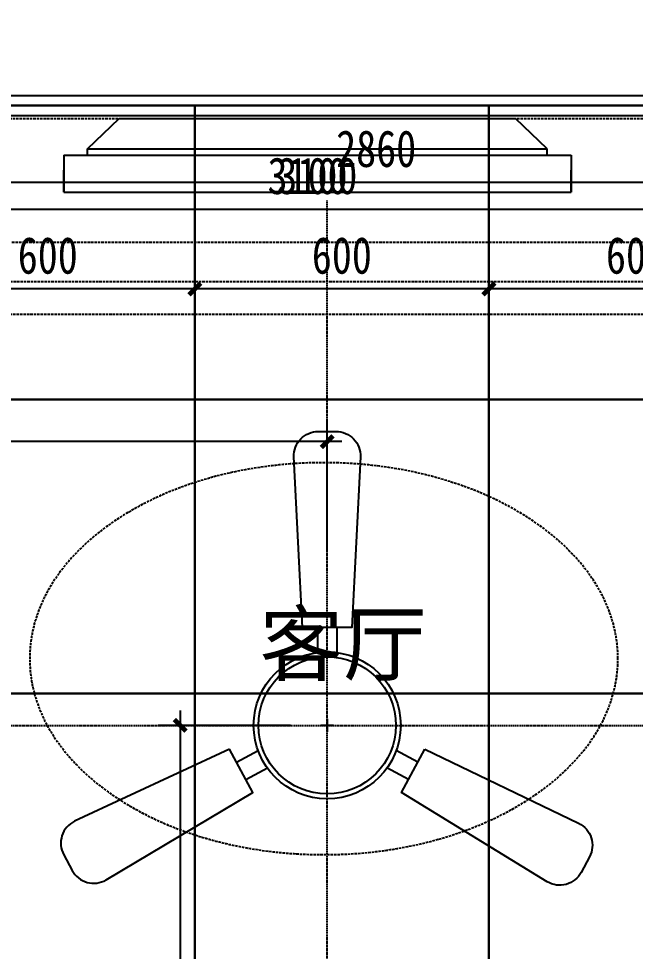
# Model space of a CAD drawing. Extents: x 3479 to 4537415, y 306 to 366510.
# Drawn here: x 4392544 to 4393802, y 275217 to 277121 of the extents above; entities that cross this region are included whole.
import ezdxf

# ---------------------------------------------------------------- set-up
doc = ezdxf.new("R2010")
doc.units = 0
doc.header["$LTSCALE"] = 10
doc.header["$MEASUREMENT"] = 0
doc.header["$PDMODE"] = 35
doc.linetypes.add('1', pattern=[0.375, 0.25, -0.125])
doc.linetypes.add('DASH', pattern=[0.35, 0.25, -0.1])
doc.layers.get('Defpoints').update_dxf_attribs({"color": 49, "linetype": 'DASH'})
for name, color, linetype in [('C-DIM', 3, 'Continuous'), ('C-LIGHT', 3, 'Continuous'), ('C-LIGHT-DIM', 3, 'Continuous'), ('C-LINE', 134, 'Continuous'), ('P-FLOOR', 117, 'Continuous'), ('P-FURNITURE', 8, 'Continuous'), ('P-NEWWALL', 3, 'Continuous'), ('P-TEXT', 15, 'Continuous'), ('P-WALL', 5, 'Continuous'), ('P-WALL FIN', 4, 'Continuous'), ('P-WALL-DIM', 3, 'Continuous')]:
    doc.layers.add(name, color=color, linetype=linetype)
doc.styles.add('-宋体', font='simkai.ttf', dxfattribs={"width": 0.8})
doc.styles.add('WRYH', font='')
doc.styles.get('WRYH').set_extended_font_data('Microsoft YaHei')
doc.dimstyles.new('DIM-030', dxfattribs={"dimscale": 30, "dimtxt": 2.5, "dimasz": 0.8, "dimexe": 1.5, "dimexo": 2.5, "dimgap": 1, "dimtad": 1, "dimdec": 0, "dimzin": 12, "dimdsep": 46, "dimtxsty": '-宋体', "dimblk": 'ARCHTICK', "dimcen": 0, "dimdle": 1, "dimclrd": 256, "dimclre": 256, "dimclrt": 9, "dimadec": 0, "dimazin": 0, "dimtfac": 1, "dimtdec": 0, "dimtmove": 2, "dimatfit": 3, "dimldrblk": 'DOT', "dimfxl": 1, "dimtolj": 1, "dimtzin": 12, "dimarcsym": 0})

# ---------------------------------------------------------------- blocks, each defined once
blk = doc.blocks.new('A$C282A6FD9')
at = {"layer": 'P-FURNITURE'}
for p, q in [((75, 1035), (75, 0)), ((75, 1035), (150, 1035)), ((150, 1035), (105, 1035)), ((150, 1035), (150, 0)), ((61.9, 986.5), (0, 921.7)), ((61.9, 986.5), (61.9, 48.5)), ((75, 986.5), (61.9, 986.5)), ((0, 921.7), (0, 113.3)), ((61.9, 48.5), (0, 113.3)), ((75, 48.5), (61.9, 48.5)), ((75, 0), (150, 0)), ((150, 0), (105, 0))]:
    blk.add_line(p, q, dxfattribs=at)
blk = doc.blocks.new('_ArchTick')
at = {"color": 0, "linetype": 'ByBlock', "const_width": 0.4}
blk.add_lwpolyline([(-0.5, -0.5), (0.5, 0.5)], dxfattribs=at)
blk = doc.blocks.new('*D124')
at = {"layer": 'Defpoints', "color": 0, "ltscale": 2, "transparency": 16777216}
for p in [(4391603.5, 276943.2), (4394703.5, 276943.2), (4394703.5, 276731.6)]:
    blk.add_point(p, dxfattribs=at)
at = {"layer": 'P-WALL-DIM', "lineweight": -2, "ltscale": 2, "transparency": 16777216}
for p, q in [((4391603.5, 276868.2), (4391603.5, 276686.6)), ((4394703.5, 276868.2), (4394703.5, 276686.6)), ((4391573.5, 276731.6), (4394733.5, 276731.6))]:
    blk.add_line(p, q, dxfattribs=at)
at = {"layer": 'P-WALL-DIM', "lineweight": -2, "ltscale": 2, "transparency": 16777216, "xscale": 24, "yscale": 24, "zscale": 24, "rotation": 180}
blk.add_blockref('_ArchTick', (4391603.5, 276731.6), dxfattribs=at)
at = {"layer": 'P-WALL-DIM', "lineweight": -2, "ltscale": 2, "transparency": 16777216, "xscale": 24, "yscale": 24, "zscale": 24}
blk.add_blockref('_ArchTick', (4394703.5, 276731.6), dxfattribs=at)
at = {"layer": 'P-WALL-DIM', "color": 9, "ltscale": 2, "transparency": 16777216, "insert": (4393153.5, 276799.5), "char_height": 75, "attachment_point": 5, "style": '-宋体'}
blk.add_mtext('\\A1;3100', dxfattribs=at)
blk = doc.blocks.new('_Dot')
at = {"color": 0, "linetype": 'ByBlock', "lineweight": -2}
blk.add_line((-0.5, 0), (-1, 0), dxfattribs=at)
at = {"color": 0, "linetype": 'ByBlock', "const_width": 0.5}
blk.add_lwpolyline([(-0.25, 0, 1), (0.25, 0, 1)], format="xyb", close=True, dxfattribs=at)
blk = doc.blocks.new('*D163')
at = {"layer": 'C-DIM', "lineweight": -2, "transparency": 16777216}
for p, q in [((4391843.5, 276736.6), (4391843.5, 276831.9)), ((4394703.5, 276732.1), (4394703.5, 276831.9)), ((4391813.5, 276786.9), (4394733.5, 276786.9))]:
    blk.add_line(p, q, dxfattribs=at)
at = {"layer": 'Defpoints', "color": 0, "transparency": 16777216}
for p in [(4394703.5, 276786.9), (4391843.5, 276661.6), (4394703.5, 276657.1)]:
    blk.add_point(p, dxfattribs=at)
at = {"layer": 'C-DIM', "lineweight": -2, "transparency": 16777216, "xscale": 24, "yscale": 24, "zscale": 24, "rotation": 180}
blk.add_blockref('_ArchTick', (4391843.5, 276786.9), dxfattribs=at)
at = {"layer": 'C-DIM', "lineweight": -2, "transparency": 16777216, "xscale": 24, "yscale": 24, "zscale": 24}
blk.add_blockref('_ArchTick', (4394703.5, 276786.9), dxfattribs=at)
at = {"layer": 'C-DIM', "color": 9, "transparency": 16777216, "insert": (4393273.5, 276854.8), "char_height": 75, "attachment_point": 5, "style": '-宋体'}
blk.add_mtext('\\A1;2860', dxfattribs=at)
blk = doc.blocks.new('*D175')
at = {"layer": 'C-LIGHT-DIM', "lineweight": -2, "transparency": 16777216}
for p, q in [((4392873.5, 275708.2), (4392873.5, 274033.2)), ((4393098.5, 275678.2), (4392828.5, 275678.2)), ((4393098.5, 274063.2), (4392828.5, 274063.2))]:
    blk.add_line(p, q, dxfattribs=at)
at = {"layer": 'Defpoints', "color": 0, "transparency": 16777216}
for p in [(4393173.5, 275678.2), (4392873.5, 274063.2), (4393173.5, 274063.2)]:
    blk.add_point(p, dxfattribs=at)
at = {"layer": 'C-LIGHT-DIM', "lineweight": -2, "transparency": 16777216, "xscale": 24, "yscale": 24, "zscale": 24}
for p, rotation in [((4392873.5, 275678.2), 90), ((4392873.5, 274063.2), 270)]:
    blk.add_blockref('_ArchTick', p, dxfattribs=dict(at, rotation=rotation))
at = {"layer": 'C-LIGHT-DIM', "color": 9, "transparency": 16777216, "insert": (4392806, 274870.7), "char_height": 75, "attachment_point": 5, "rotation": 90, "style": '-宋体'}
blk.add_mtext('\\A1;1615', dxfattribs=at)
blk = doc.blocks.new('*D176')
at = {"layer": 'C-LIGHT-DIM', "lineweight": -2, "transparency": 16777216}
for p, q in [((4391583.5, 276085.3), (4391583.5, 276302.4)), ((4393173.5, 276034.2), (4393173.5, 276302.4)), ((4393203.5, 276257.4), (4391553.5, 276257.4))]:
    blk.add_line(p, q, dxfattribs=at)
at = {"layer": 'Defpoints', "color": 0, "transparency": 16777216}
for p in [(4391583.5, 276257.4), (4391583.5, 276010.3), (4393173.5, 275959.2)]:
    blk.add_point(p, dxfattribs=at)
at = {"layer": 'C-LIGHT-DIM', "lineweight": -2, "transparency": 16777216, "xscale": 24, "yscale": 24, "zscale": 24, "rotation": 180}
blk.add_blockref('_ArchTick', (4391583.5, 276257.4), dxfattribs=at)
at = {"layer": 'C-LIGHT-DIM', "lineweight": -2, "transparency": 16777216, "xscale": 24, "yscale": 24, "zscale": 24}
blk.add_blockref('_ArchTick', (4393173.5, 276257.4), dxfattribs=at)
at = {"layer": 'C-LIGHT-DIM', "color": 9, "transparency": 16777216, "insert": (4392378.5, 276325.3), "char_height": 75, "attachment_point": 5, "style": '-宋体'}
blk.add_mtext('\\A1;1590', dxfattribs=at)
blk = doc.blocks.new('*D258')
at = {"layer": 'Defpoints', "color": 0, "transparency": 16777216}
for p in [(4393503.5, 276569), (4393503.5, 276343.2), (4394103.5, 276343.2)]:
    blk.add_point(p, dxfattribs=at)
at = {"layer": 'P-FLOOR', "lineweight": -2, "transparency": 16777216}
for p, q in [((4393503.5, 276418.2), (4393503.5, 276614)), ((4394103.5, 276418.2), (4394103.5, 276614)), ((4394133.5, 276569), (4393473.5, 276569))]:
    blk.add_line(p, q, dxfattribs=at)
at = {"layer": 'P-FLOOR', "lineweight": -2, "transparency": 16777216, "xscale": 24, "yscale": 24, "zscale": 24, "rotation": 180}
blk.add_blockref('_ArchTick', (4393503.5, 276569), dxfattribs=at)
at = {"layer": 'P-FLOOR', "lineweight": -2, "transparency": 16777216, "xscale": 24, "yscale": 24, "zscale": 24}
blk.add_blockref('_ArchTick', (4394103.5, 276569), dxfattribs=at)
at = {"layer": 'P-FLOOR', "color": 9, "transparency": 16777216, "insert": (4393803.5, 276637), "char_height": 75, "attachment_point": 5, "style": '-宋体'}
blk.add_mtext('\\A1;600', dxfattribs=at)
blk = doc.blocks.new('*D259')
at = {"layer": 'Defpoints', "color": 0, "transparency": 16777216}
for p in [(4392903.5, 276569), (4392903.5, 276343.2), (4393503.5, 276343.2)]:
    blk.add_point(p, dxfattribs=at)
at = {"layer": 'P-FLOOR', "lineweight": -2, "transparency": 16777216}
for p, q in [((4392903.5, 276418.2), (4392903.5, 276614)), ((4393503.5, 276418.2), (4393503.5, 276614)), ((4393533.5, 276569), (4392873.5, 276569))]:
    blk.add_line(p, q, dxfattribs=at)
at = {"layer": 'P-FLOOR', "lineweight": -2, "transparency": 16777216, "xscale": 24, "yscale": 24, "zscale": 24, "rotation": 180}
blk.add_blockref('_ArchTick', (4392903.5, 276569), dxfattribs=at)
at = {"layer": 'P-FLOOR', "lineweight": -2, "transparency": 16777216, "xscale": 24, "yscale": 24, "zscale": 24}
blk.add_blockref('_ArchTick', (4393503.5, 276569), dxfattribs=at)
at = {"layer": 'P-FLOOR', "color": 9, "transparency": 16777216, "insert": (4393203.5, 276637), "char_height": 75, "attachment_point": 5, "style": '-宋体'}
blk.add_mtext('\\A1;600', dxfattribs=at)
blk = doc.blocks.new('*D260')
at = {"layer": 'Defpoints', "color": 0, "transparency": 16777216}
for p in [(4392303.5, 276569), (4392303.5, 276343.2), (4392903.5, 276343.2)]:
    blk.add_point(p, dxfattribs=at)
at = {"layer": 'P-FLOOR', "lineweight": -2, "transparency": 16777216}
for p, q in [((4392303.5, 276418.2), (4392303.5, 276614)), ((4392903.5, 276418.2), (4392903.5, 276614)), ((4392933.5, 276569), (4392273.5, 276569))]:
    blk.add_line(p, q, dxfattribs=at)
at = {"layer": 'P-FLOOR', "lineweight": -2, "transparency": 16777216, "xscale": 24, "yscale": 24, "zscale": 24, "rotation": 180}
blk.add_blockref('_ArchTick', (4392303.5, 276569), dxfattribs=at)
at = {"layer": 'P-FLOOR', "lineweight": -2, "transparency": 16777216, "xscale": 24, "yscale": 24, "zscale": 24}
blk.add_blockref('_ArchTick', (4392903.5, 276569), dxfattribs=at)
at = {"layer": 'P-FLOOR', "color": 9, "transparency": 16777216, "insert": (4392603.5, 276637), "char_height": 75, "attachment_point": 5, "style": '-宋体'}
blk.add_mtext('\\A1;600', dxfattribs=at)
blk = doc.blocks.new('*D374')
at = {"layer": 'Defpoints', "color": 0, "transparency": 16777216}
for p in [(4394683.5, 276963.2), (4391583.5, 276943.2), (4394683.5, 276731.6)]:
    blk.add_point(p, dxfattribs=at)
at = {"layer": 'P-NEWWALL', "lineweight": -2, "transparency": 16777216}
for p, q in [((4394683.5, 276888.2), (4394683.5, 276686.6)), ((4391583.5, 276868.2), (4391583.5, 276686.6)), ((4391553.5, 276731.6), (4394713.5, 276731.6))]:
    blk.add_line(p, q, dxfattribs=at)
at = {"layer": 'P-NEWWALL', "lineweight": -2, "transparency": 16777216, "xscale": 24, "yscale": 24, "zscale": 24, "rotation": 180}
blk.add_blockref('_ArchTick', (4391583.5, 276731.6), dxfattribs=at)
at = {"layer": 'P-NEWWALL', "lineweight": -2, "transparency": 16777216, "xscale": 24, "yscale": 24, "zscale": 24}
blk.add_blockref('_ArchTick', (4394683.5, 276731.6), dxfattribs=at)
at = {"layer": 'P-NEWWALL', "color": 9, "transparency": 16777216, "insert": (4393133.5, 276799.5), "char_height": 75, "attachment_point": 5, "style": '-宋体'}
blk.add_mtext('\\A1;3100', dxfattribs=at)

msp = doc.modelspace()

# ---------------------------------------------------------------- linework, layer by layer
at = {"layer": 'C-LIGHT'}
for p, q in [((4393153.5, 275878.2), (4393153.5, 275828.2)), ((4393153.5, 275878.2), (4393153.5, 275828.2)), ((4393153.5, 275878.2), (4393153.5, 275828.2)), ((4393193.5, 275878.2), (4393193.5, 275828.2)), ((4393193.5, 275878.2), (4393193.5, 275828.2)), ((4393193.5, 275878.2), (4393193.5, 275828.2)), ((4392988.6, 275603), (4393032.6, 275626.7)), ((4392988.6, 275603), (4393032.6, 275626.7)), ((4392988.6, 275603), (4393032.6, 275626.7)), ((4393358.4, 275603), (4393314.4, 275626.7)), ((4393358.4, 275603), (4393314.4, 275626.7)), ((4393358.4, 275603), (4393314.4, 275626.7)), ((4393007.5, 275567.8), (4393051.5, 275591.5)), ((4393007.5, 275567.8), (4393051.5, 275591.5)), ((4393007.5, 275567.8), (4393051.5, 275591.5)), ((4393339.5, 275567.8), (4393295.4, 275591.5)), ((4393339.5, 275567.8), (4393295.4, 275591.5)), ((4393339.5, 275567.8), (4393295.4, 275591.5))]:
    msp.add_line(p, q, dxfattribs=at)
at = {"layer": 'C-LIGHT', "color": 8}
for p, q in [((4393186.6, 275678.2), (4393160.3, 275678.2)), ((4393186.6, 275678.2), (4393160.3, 275678.2)), ((4393186.6, 275678.2), (4393160.3, 275678.2)), ((4393173.5, 275691.4), (4393173.5, 275665.1)), ((4393173.5, 275691.4), (4393173.5, 275665.1)), ((4393173.5, 275691.4), (4393173.5, 275665.1))]:
    msp.add_line(p, q, dxfattribs=at)
at = {"layer": 'C-LIGHT'}
for points in [[(4393123.5, 275878.2), (4393105.6, 276226.2, -0.425972), (4393155.5, 276278.2), (4393191.4, 276278.2, -0.425972), (4393241.4, 276226.2), (4393223.5, 275878.2)], [(4393123.5, 275878.2), (4393105.6, 276226.2, -0.425972), (4393155.5, 276278.2), (4393191.4, 276278.2, -0.425972), (4393241.4, 276226.2), (4393223.5, 275878.2)], [(4393123.5, 275878.2), (4393105.6, 276226.2, -0.425972), (4393155.5, 276278.2), (4393191.4, 276278.2, -0.425972), (4393241.4, 276226.2), (4393223.5, 275878.2)], [(4392974.4, 275629.5), (4392658.2, 275482.4, 0.425972), (4392636.1, 275413.8), (4392653.1, 275382.2, 0.425972), (4392722.6, 275362.8), (4393021.7, 275541.4)], [(4392974.4, 275629.5), (4392658.2, 275482.4, 0.425972), (4392636.1, 275413.8), (4392653.1, 275382.2, 0.425972), (4392722.6, 275362.8), (4393021.7, 275541.4)], [(4392974.4, 275629.5), (4392658.2, 275482.4, 0.425972), (4392636.1, 275413.8), (4392653.1, 275382.2, 0.425972), (4392722.6, 275362.8), (4393021.7, 275541.4)], [(4393372.6, 275629.5), (4393686.6, 275478.5, -0.425972), (4393708.7, 275409.8), (4393691.7, 275378.2, -0.425972), (4393622.3, 275358.8), (4393325.2, 275541.4)], [(4393372.6, 275629.5), (4393686.6, 275478.5, -0.425972), (4393708.7, 275409.8), (4393691.7, 275378.2, -0.425972), (4393622.3, 275358.8), (4393325.2, 275541.4)], [(4393372.6, 275629.5), (4393686.6, 275478.5, -0.425972), (4393708.7, 275409.8), (4393691.7, 275378.2, -0.425972), (4393622.3, 275358.8), (4393325.2, 275541.4)]]:
    msp.add_lwpolyline(points, format="xyb", close=True, dxfattribs=at)
msp.add_circle((4393173.5, 275678.2), 150, dxfattribs=at)
msp.add_circle((4393173.5, 275678.2), 150, dxfattribs=at)
msp.add_circle((4393173.5, 275678.2), 150, dxfattribs=at)
at = {"layer": 'C-LIGHT', "color": 8}
msp.add_circle((4393173.5, 275678.2), 140, dxfattribs=at)
msp.add_circle((4393173.5, 275678.2), 140, dxfattribs=at)
msp.add_circle((4393173.5, 275678.2), 140, dxfattribs=at)
at = {"layer": 'C-LINE'}
msp.add_line((4391843.5, 276923.2), (4394713.5, 276923.2), dxfattribs=at)
at = {"layer": 'C-LINE', "color": 1, "linetype": '1'}
for p, q in [((4393173.5, 274178.5), (4393173.5, 276749.5)), ((4391726.2, 275678.2), (4394750.1, 275678.2))]:
    msp.add_line(p, q, dxfattribs=at)
at = {"layer": 'P-FLOOR'}
for points in [[(4392303.5, 276943.2), (4392903.5, 276943.2), (4392903.5, 276343.2), (4392303.5, 276343.2)], [(4392903.5, 276943.2), (4393503.5, 276943.2), (4393503.5, 276343.2), (4392903.5, 276343.2)], [(4393503.5, 276943.2), (4394103.5, 276943.2), (4394103.5, 276343.2), (4393503.5, 276343.2)], [(4392303.5, 276343.2), (4392903.5, 276343.2), (4392903.5, 275743.2), (4392303.5, 275743.2)], [(4392903.5, 276343.2), (4393503.5, 276343.2), (4393503.5, 275743.2), (4392903.5, 275743.2)], [(4393503.5, 276343.2), (4394103.5, 276343.2), (4394103.5, 275743.2), (4393503.5, 275743.2)], [(4392303.5, 275743.2), (4392903.5, 275743.2), (4392903.5, 275143.2), (4392303.5, 275143.2)], [(4392903.5, 275743.2), (4393503.5, 275743.2), (4393503.5, 275143.2), (4392903.5, 275143.2)], [(4393503.5, 275743.2), (4394103.5, 275743.2), (4394103.5, 275143.2), (4393503.5, 275143.2)]]:
    msp.add_lwpolyline(points, close=True, dxfattribs=at)
at = {"layer": 'P-FURNITURE', "linetype": 'DASH', "ltscale": 2}
for p, q in [((4391816.7, 276664.3), (4394516.7, 276664.3)), ((4391896.7, 276584.3), (4394436.7, 276584.3))]:
    msp.add_line(p, q, dxfattribs=at)
msp.add_lwpolyline([(4392279.9, 276916.7), (4393979.9, 276916.7), (4393979.9, 276516.7), (4392279.9, 276516.7)], close=True, dxfattribs=at)
at = {"layer": 'P-FURNITURE', "linetype": 'DASH', "ltscale": 2, "extrusion": (0, 0, -1)}
msp.add_ellipse((4393166.7, 275814.3), major_axis=(600, 0), ratio=0.666667, dxfattribs=at)
at = {"layer": 'P-WALL'}
msp.add_line((4394683.5, 276963.2), (4391583.5, 276963.2), dxfattribs=at)
at = {"layer": 'P-WALL FIN'}
msp.add_lwpolyline([(4394683.5, 277263.2), (4394703.5, 277263.2), (4394703.5, 276943.2), (4391603.5, 276943.2)], dxfattribs=at)

# ---------------------------------------------------------------- block references
at = {"layer": 'P-FURNITURE', "ltscale": 0.01, "xscale": -1, "rotation": 90}
msp.add_blockref('A$C282A6FD9', (4393671, 276916.7), dxfattribs=at)

# ---------------------------------------------------------------- texts
at = {"layer": 'P-TEXT', "style": 'WRYH'}
msp.add_text('客厅', height=125, dxfattribs=at).set_placement((4393035.5, 275782.2))

# ---------------------------------------------------------------- dimensions: what is measured, and where the dimension line sits
at = {"layer": 'C-DIM'}
dim = msp.add_linear_dim(base=(4394703.5, 276786.9), p1=(4391843.5, 276661.6), p2=(4394703.5, 276657.1), dimstyle='DIM-030', dxfattribs=at)
dim.commit()
dim.dimension.update_dxf_attribs({"geometry": '*D163', "text_midpoint": (4393273.5, 276854.8)})
at = {"layer": 'C-LIGHT-DIM'}
dim = msp.add_linear_dim(base=(4391583.5, 276257.4), p1=(4393173.5, 275959.2), p2=(4391583.5, 276010.3), dimstyle='DIM-030', dxfattribs=at)
dim.commit()
dim.dimension.update_dxf_attribs({"geometry": '*D176', "text_midpoint": (4392378.5, 276325.3)})
dim = msp.add_linear_dim(base=(4392873.5, 274063.2), p1=(4393173.5, 275678.2), p2=(4393173.5, 274063.2), angle=90, dimstyle='DIM-030', dxfattribs=at)
dim.commit()
dim.dimension.update_dxf_attribs({"geometry": '*D175', "text_midpoint": (4392806, 274870.7)})
at = {"layer": 'P-FLOOR'}
for base, p1, p2, picture, middle in [((4392303.5, 276569), (4392903.5, 276343.2), (4392303.5, 276343.2), '*D260', (4392603.5, 276637)), ((4392903.5, 276569), (4393503.5, 276343.2), (4392903.5, 276343.2), '*D259', (4393203.5, 276637)), ((4393503.5, 276569), (4394103.5, 276343.2), (4393503.5, 276343.2), '*D258', (4393803.5, 276637))]:
    dim = msp.add_linear_dim(base=base, p1=p1, p2=p2, dimstyle='DIM-030', dxfattribs=at)
    dim.commit()
    dim.dimension.update_dxf_attribs({"geometry": picture, "text_midpoint": middle})
at = {"layer": 'P-NEWWALL'}
dim = msp.add_linear_dim(base=(4394683.5, 276731.6), p1=(4391583.5, 276943.2), p2=(4394683.5, 276963.2), dimstyle='DIM-030', dxfattribs=at)
dim.commit()
dim.dimension.update_dxf_attribs({"geometry": '*D374', "text_midpoint": (4393133.5, 276799.5)})
at = {"layer": 'P-WALL-DIM', "ltscale": 2}
dim = msp.add_linear_dim(base=(4394703.5, 276731.6), p1=(4391603.5, 276943.2), p2=(4394703.5, 276943.2), dimstyle='DIM-030', dxfattribs=at)
dim.commit()
dim.dimension.update_dxf_attribs({"geometry": '*D124', "text_midpoint": (4393153.5, 276799.5)})

doc.saveas('drawing.dxf')
